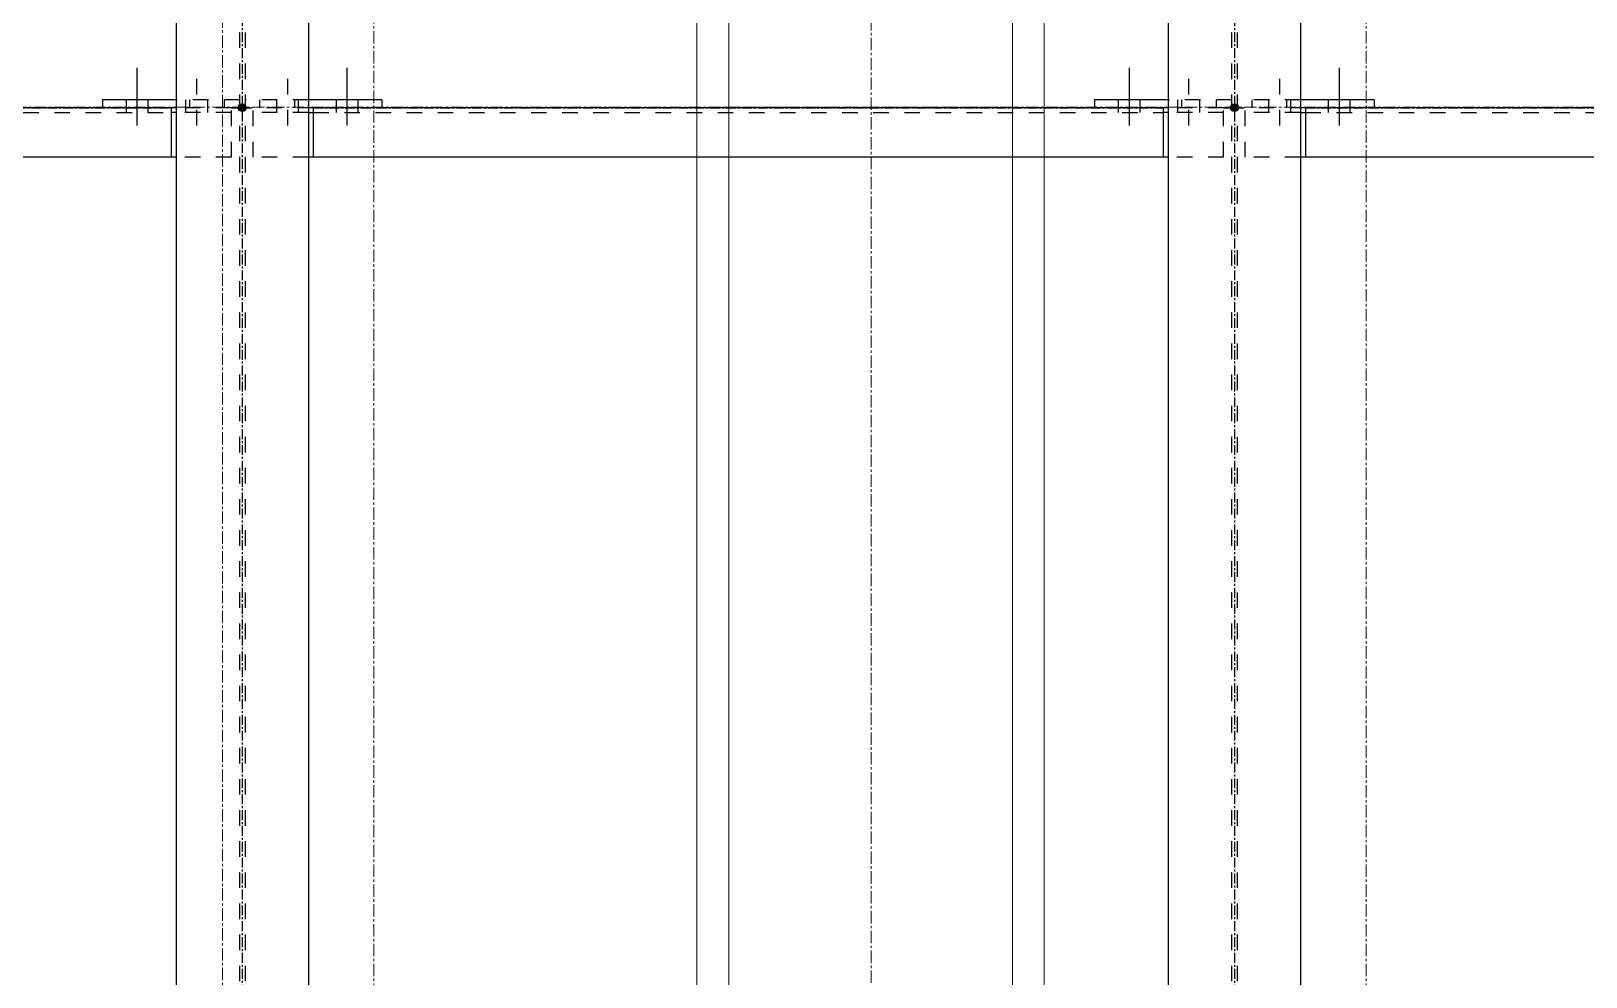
# Model space of a CAD drawing. Header units: inches. Extents: x 209270 to 234360, y -180214 to -150194.
# Drawn here: x 222869 to 224436, y -162440 to -161487 of the extents above; entities that cross this region are included whole.
import ezdxf

# ---------------------------------------------------------------- set-up
doc = ezdxf.new("R2010")
doc.units = ezdxf.units.IN
doc.header["$LTSCALE"] = 10
doc.header["$MEASUREMENT"] = 0
doc.linetypes.add('CENTER', pattern=[2, 1.25, -0.25, 0.25, -0.25])
doc.linetypes.add('DXK_LINE_DOT2', pattern=[3.9198, 1.9599, -1.9599])
doc.layers.get('0').update_dxf_attribs({"color": 1})
for name, color, linetype in [('_BLUE_0', 5, 'Continuous'), ('_BLUE_1', 5, 'Continuous'), ('_BLUE_2', 5, 'Continuous'), ('_BLUE_4', 5, 'Continuous')]:
    doc.layers.add(name, color=color, linetype=linetype)
for name, color, linetype, lineweight in [('All Bought', 1, 'Continuous', 9), ('CEN', 1, 'CENTER', 9), ('DIM', 1, 'Continuous', 13), ('MAIN OBJECT', 1, 'Continuous', 18)]:
    doc.layers.add(name, color=color, linetype=linetype, lineweight=lineweight)

# ---------------------------------------------------------------- blocks, each defined once
blk = doc.blocks.new('A$C1f4f58bd')
at = {"layer": 'CEN'}
blk.add_lwpolyline([(1100, 2200), (5000, 2200), (5000, -2700), (1100, -2700)], close=True, dxfattribs=at)
blk = doc.blocks.new('RTR')
at = {"layer": 'All Bought'}
for p, q in [((-83582.6, -1561763), (-83582.6, -1564163)), ((-83550.6, -1561763), (-83550.6, -1564163)), ((-83264.6, -1561763), (-83264.6, -1564163)), ((-83232.6, -1564163), (-83232.6, -1561763))]:
    blk.add_line(p, q, dxfattribs=at)
at = {"layer": 'CEN'}
for p, q in [((-83407, -1561510.1), (-83407, -1564406.4)), ((-83908.2, -1564415.8), (-83908.2, -1561663.2)), ((-82908.2, -1564415.8), (-82908.2, -1561663.2)), ((-83557, -1562960, 7412901048.3), (-83257, -1562960, 7412901048.3))]:
    blk.add_line(p, q, dxfattribs=at)
blk = doc.blocks.new('MECH_DRAWING')
at = {"layer": 'CEN'}
blk.add_line((220011.9, -161563.7), (232509.3, -161563.7), dxfattribs=at)
at = {"layer": 'DIM'}
blk.add_blockref('A$C1f4f58bd', (221961.9, -161563.7, -450449365.8), dxfattribs=at)
at = {"layer": 'MAIN OBJECT'}
blk.add_blockref('RTR', (307122.9, 1401396.3, -8882565064.9), dxfattribs=at)
blk = doc.blocks.new('Part-116860372-114988 - 114867')
at = {"layer": '_BLUE_1', "linetype": 'DXK_LINE_DOT2'}
for p, q in [((17325.8, 19054.6), (17325.8, 15338.3)), ((17332.9, 19054.6), (17332.9, 15338.3))]:
    blk.add_line(p, q, dxfattribs=at)
at = {"layer": '_BLUE_2', "linetype": 'Continuous'}
for p, q in [((17246.1, 18745.8), (17246.1, 15645.8)), ((17412.6, 18745.8), (17412.6, 15645.8))]:
    blk.add_line(p, q, dxfattribs=at)
at = {"layer": '_BLUE_4', "linetype": 'CENTER'}
blk.add_line((17329.3, 19070.8), (17329.3, 15320.8), dxfattribs=at)
blk = doc.blocks.new('Part-116860372-114989 - 114867')
at = {"layer": '_BLUE_1', "linetype": 'DXK_LINE_DOT2'}
for p, q in [((18575.8, 19054.6), (18575.8, 15338.3)), ((18582.9, 19054.6), (18582.9, 15338.3))]:
    blk.add_line(p, q, dxfattribs=at)
at = {"layer": '_BLUE_2', "linetype": 'Continuous'}
for p, q in [((18496.1, 18745.8), (18496.1, 15645.8)), ((18662.6, 18745.8), (18662.6, 15645.8))]:
    blk.add_line(p, q, dxfattribs=at)
at = {"layer": '_BLUE_4', "linetype": 'CENTER'}
blk.add_line((18579.3, 19070.8), (18579.3, 15320.8), dxfattribs=at)
blk = doc.blocks.new('Part-116860372-115034 - 114867')
at = {"layer": '_BLUE_4', "linetype": 'Continuous'}
for points in [[(16454.3, 17190.8, -1), (16454.3, 17200.8, -1)], [(17329.3, 17190.8, -1), (17329.3, 17200.8, -1)]]:
    blk.add_hatch(color=256, dxfattribs=at).paths.add_polyline_path(points)
at = {"layer": '_BLUE_1', "linetype": 'DXK_LINE_DOT2'}
for p, q in [((16467.9, 17133.3), (16467.9, 17195.8)), ((16543.8, 17195.8), (16467.9, 17195.8)), ((16537.6, 17189.6), (16467.9, 17189.6)), ((16543.8, 17189.6), (17239.8, 17189.6)), ((17315.8, 17195.8), (17239.8, 17195.8)), ((17315.8, 17189.6), (17246.1, 17189.6)), ((17315.8, 17133.3), (17315.8, 17195.8)), ((16537.6, 17133.3), (16467.9, 17133.3)), ((17315.8, 17133.3), (17246.1, 17133.3))]:
    blk.add_line(p, q, dxfattribs=at)
at = {"layer": '_BLUE_2', "linetype": 'Continuous'}
for p, q in [((16537.6, 17189.6), (16543.8, 17189.6)), ((17239.8, 17195.8), (16543.8, 17195.8)), ((16543.8, 17195.8), (16543.8, 17133.3)), ((17239.8, 17195.8), (17239.8, 17133.3)), ((17246.1, 17189.6), (17239.8, 17189.6)), ((17246.1, 17133.3), (16537.6, 17133.3))]:
    blk.add_line(p, q, dxfattribs=at)
at = {"layer": '_BLUE_4', "linetype": 'CENTER'}
for p, q in [((16454.3, 17195.8), (16467.9, 17195.8)), ((16543.8, 17195.8), (17239.8, 17195.8)), ((17315.8, 17195.8), (17329.3, 17195.8))]:
    blk.add_line(p, q, dxfattribs=at)
at = {"layer": '_BLUE_4', "linetype": 'Continuous'}
for centre in [(16454.3, 17195.8), (17329.3, 17195.8)]:
    blk.add_circle(centre, 5, dxfattribs=at)
blk = doc.blocks.new('Part-116860372-115035 - 114867')
at = {"layer": '_BLUE_4', "linetype": 'Continuous'}
for points in [[(17329.3, 17190.8, -1), (17329.3, 17200.8, -1)], [(18579.3, 17190.8, -1), (18579.3, 17200.8, -1)]]:
    blk.add_hatch(color=256, dxfattribs=at).paths.add_polyline_path(points)
at = {"layer": '_BLUE_1', "linetype": 'DXK_LINE_DOT2'}
for p, q in [((17342.9, 17133.3), (17342.9, 17195.8)), ((17418.8, 17195.8), (17342.9, 17195.8)), ((17412.6, 17189.6), (17342.9, 17189.6)), ((17418.8, 17189.6), (18489.8, 17189.6)), ((18565.8, 17195.8), (18489.8, 17195.8)), ((18565.8, 17189.6), (18496.1, 17189.6)), ((18565.8, 17133.3), (18565.8, 17195.8)), ((17412.6, 17133.3), (17342.9, 17133.3)), ((18565.8, 17133.3), (18496.1, 17133.3))]:
    blk.add_line(p, q, dxfattribs=at)
at = {"layer": '_BLUE_2', "linetype": 'Continuous'}
for p, q in [((17412.6, 17189.6), (17418.8, 17189.6)), ((18489.8, 17195.8), (17418.8, 17195.8)), ((17418.8, 17195.8), (17418.8, 17133.3)), ((18489.8, 17195.8), (18489.8, 17133.3)), ((18496.1, 17189.6), (18489.8, 17189.6)), ((18496.1, 17133.3), (17412.6, 17133.3))]:
    blk.add_line(p, q, dxfattribs=at)
at = {"layer": '_BLUE_4', "linetype": 'CENTER'}
for p, q in [((17329.3, 17195.8), (17342.9, 17195.8)), ((17418.8, 17195.8), (18489.8, 17195.8)), ((18565.8, 17195.8), (18579.3, 17195.8))]:
    blk.add_line(p, q, dxfattribs=at)
at = {"layer": '_BLUE_4', "linetype": 'Continuous'}
for centre in [(17329.3, 17195.8), (18579.3, 17195.8)]:
    blk.add_circle(centre, 5, dxfattribs=at)
blk = doc.blocks.new('Part-116860372-115036 - 114867')
at = {"layer": '_BLUE_4', "linetype": 'Continuous'}
for points in [[(18579.3, 17190.8, -1), (18579.3, 17200.8, -1)], [(19200.6, 17190.8, -1), (19200.6, 17200.8, -1)]]:
    blk.add_hatch(color=256, dxfattribs=at).paths.add_polyline_path(points)
at = {"layer": '_BLUE_1', "linetype": 'DXK_LINE_DOT2'}
for p, q in [((18592.9, 17133.3), (18592.9, 17195.8)), ((18668.8, 17195.8), (18592.9, 17195.8)), ((18662.6, 17189.6), (18592.9, 17189.6)), ((18668.8, 17189.6), (19111.1, 17189.6)), ((19187, 17195.8), (19111.1, 17195.8)), ((19187, 17189.6), (19117.3, 17189.6)), ((19187, 17133.3), (19187, 17195.8)), ((18662.6, 17133.3), (18592.9, 17133.3)), ((19187, 17133.3), (19117.3, 17133.3))]:
    blk.add_line(p, q, dxfattribs=at)
at = {"layer": '_BLUE_2', "linetype": 'Continuous'}
for p, q in [((18662.6, 17189.6), (18668.8, 17189.6)), ((19111.1, 17195.8), (18668.8, 17195.8)), ((18668.8, 17195.8), (18668.8, 17133.3)), ((19111.1, 17195.8), (19111.1, 17133.3)), ((19117.3, 17189.6), (19111.1, 17189.6)), ((19117.3, 17133.3), (18662.6, 17133.3))]:
    blk.add_line(p, q, dxfattribs=at)
at = {"layer": '_BLUE_4', "linetype": 'CENTER'}
for p, q in [((18579.3, 17195.8), (18592.9, 17195.8)), ((18668.8, 17195.8), (19111.1, 17195.8)), ((19187, 17195.8), (19200.6, 17195.8))]:
    blk.add_line(p, q, dxfattribs=at)
at = {"layer": '_BLUE_4', "linetype": 'Continuous'}
for centre in [(18579.3, 17195.8), (19200.6, 17195.8)]:
    blk.add_circle(centre, 5, dxfattribs=at)
blk = doc.blocks.new('Part-116860372-115625 - 114867')
at = {"layer": '_BLUE_1', "linetype": 'DXK_LINE_DOT2'}
for p, q in [((17412.6, 17205.8), (17332.9, 17205.8)), ((17351.6, 17195.8), (17351.6, 17205.8)), ((17395.4, 17195.8), (17395.4, 17205.8))]:
    blk.add_line(p, q, dxfattribs=at)
at = {"layer": '_BLUE_2', "linetype": 'Continuous'}
for p, q in [((17505.4, 17205.8), (17412.6, 17205.8)), ((17505.4, 17205.8), (17505.4, 17195.8)), ((17418.8, 17195.8), (17412.6, 17195.8))]:
    blk.add_line(p, q, dxfattribs=at)
blk = doc.blocks.new('Bolt-116860372-115626 - 114867')
at = {"layer": '_BLUE_1', "linetype": 'DXK_LINE_DOT2'}
for p, q in [((17386.6, 17173.3), (17386.6, 17245.8)), ((17372.9, 17195.8), (17372.9, 17205.8)), ((17400.4, 17195.8), (17400.4, 17205.8)), ((17372.9, 17189.6), (17372.9, 17195.8)), ((17400.4, 17189.6), (17400.4, 17195.8))]:
    blk.add_line(p, q, dxfattribs=at)
at = {"layer": '_BLUE_2', "linetype": 'Continuous'}
for p, q in [((17461.6, 17173.3), (17461.6, 17245.8)), ((17447.9, 17195.8), (17447.9, 17205.8)), ((17475.4, 17195.8), (17475.4, 17205.8)), ((17447.9, 17189.6), (17447.9, 17195.8)), ((17475.4, 17189.6), (17475.4, 17195.8))]:
    blk.add_line(p, q, dxfattribs=at)
blk = doc.blocks.new('Part-116860372-115627 - 114867')
at = {"layer": '_BLUE_1', "linetype": 'DXK_LINE_DOT2'}
for p, q in [((18662.6, 17205.8), (18582.9, 17205.8)), ((18601.6, 17195.8), (18601.6, 17205.8)), ((18645.4, 17195.8), (18645.4, 17205.8))]:
    blk.add_line(p, q, dxfattribs=at)
at = {"layer": '_BLUE_2', "linetype": 'Continuous'}
for p, q in [((18755.4, 17205.8), (18662.6, 17205.8)), ((18755.4, 17205.8), (18755.4, 17195.8)), ((18668.8, 17195.8), (18662.6, 17195.8))]:
    blk.add_line(p, q, dxfattribs=at)
blk = doc.blocks.new('Bolt-116860372-115628 - 114867')
at = {"layer": '_BLUE_1', "linetype": 'DXK_LINE_DOT2'}
for p, q in [((18636.6, 17173.3), (18636.6, 17245.8)), ((18622.9, 17195.8), (18622.9, 17205.8)), ((18650.4, 17195.8), (18650.4, 17205.8)), ((18622.9, 17189.6), (18622.9, 17195.8)), ((18650.4, 17189.6), (18650.4, 17195.8))]:
    blk.add_line(p, q, dxfattribs=at)
at = {"layer": '_BLUE_2', "linetype": 'Continuous'}
for p, q in [((18711.6, 17173.3), (18711.6, 17245.8)), ((18697.9, 17195.8), (18697.9, 17205.8)), ((18725.4, 17195.8), (18725.4, 17205.8)), ((18697.9, 17189.6), (18697.9, 17195.8)), ((18725.4, 17189.6), (18725.4, 17195.8))]:
    blk.add_line(p, q, dxfattribs=at)
blk = doc.blocks.new('Part-116860372-115637 - 114867')
at = {"layer": '_BLUE_1', "linetype": 'DXK_LINE_DOT2'}
for p, q in [((17325.8, 17205.8), (17246.1, 17205.8)), ((17263.3, 17195.8), (17263.3, 17205.8)), ((17307, 17195.8), (17307, 17205.8))]:
    blk.add_line(p, q, dxfattribs=at)
at = {"layer": '_BLUE_2', "linetype": 'Continuous'}
for p, q in [((17246.1, 17205.8), (17153.3, 17205.8)), ((17153.3, 17205.8), (17153.3, 17195.8)), ((17246.1, 17195.8), (17239.8, 17195.8))]:
    blk.add_line(p, q, dxfattribs=at)
blk = doc.blocks.new('Bolt-116860372-115638 - 114867')
at = {"layer": '_BLUE_1', "linetype": 'DXK_LINE_DOT2'}
for p, q in [((17272, 17173.3), (17272, 17245.8)), ((17258.3, 17195.8), (17258.3, 17205.8)), ((17285.8, 17195.8), (17285.8, 17205.8)), ((17258.3, 17189.6), (17258.3, 17195.8)), ((17285.8, 17189.6), (17285.8, 17195.8))]:
    blk.add_line(p, q, dxfattribs=at)
at = {"layer": '_BLUE_2', "linetype": 'Continuous'}
for p, q in [((17197, 17173.3), (17197, 17245.8)), ((17183.3, 17195.8), (17183.3, 17205.8)), ((17210.8, 17195.8), (17210.8, 17205.8)), ((17183.3, 17189.6), (17183.3, 17195.8)), ((17210.8, 17189.6), (17210.8, 17195.8))]:
    blk.add_line(p, q, dxfattribs=at)
blk = doc.blocks.new('Part-116860372-115639 - 114867')
at = {"layer": '_BLUE_1', "linetype": 'DXK_LINE_DOT2'}
for p, q in [((18575.8, 17205.8), (18496.1, 17205.8)), ((18513.3, 17195.8), (18513.3, 17205.8)), ((18557, 17195.8), (18557, 17205.8))]:
    blk.add_line(p, q, dxfattribs=at)
at = {"layer": '_BLUE_2', "linetype": 'Continuous'}
for p, q in [((18496.1, 17205.8), (18403.3, 17205.8)), ((18403.3, 17205.8), (18403.3, 17195.8)), ((18496.1, 17195.8), (18489.8, 17195.8))]:
    blk.add_line(p, q, dxfattribs=at)
blk = doc.blocks.new('Bolt-116860372-115640 - 114867')
at = {"layer": '_BLUE_1', "linetype": 'DXK_LINE_DOT2'}
for p, q in [((18522, 17173.3), (18522, 17245.8)), ((18508.3, 17195.8), (18508.3, 17205.8)), ((18535.8, 17195.8), (18535.8, 17205.8)), ((18508.3, 17189.6), (18508.3, 17195.8)), ((18535.8, 17189.6), (18535.8, 17195.8))]:
    blk.add_line(p, q, dxfattribs=at)
at = {"layer": '_BLUE_2', "linetype": 'Continuous'}
for p, q in [((18447, 17173.3), (18447, 17245.8)), ((18433.3, 17195.8), (18433.3, 17205.8)), ((18460.8, 17195.8), (18460.8, 17205.8)), ((18433.3, 17189.6), (18433.3, 17195.8)), ((18460.8, 17189.6), (18460.8, 17195.8))]:
    blk.add_line(p, q, dxfattribs=at)
blk = doc.blocks.new('STR_DRAWING')
at = {"layer": '_BLUE_0', "xscale": 0.8, "yscale": 0.8, "zscale": 0.8}
for name in ['Part-116860372-114988 - 114867', 'Part-116860372-114989 - 114867', 'Bolt-116860372-115638 - 114867', 'Bolt-116860372-115626 - 114867', 'Bolt-116860372-115640 - 114867', 'Bolt-116860372-115628 - 114867', 'Part-116860372-115034 - 114867', 'Part-116860372-115637 - 114867', 'Part-116860372-115035 - 114867', 'Part-116860372-115625 - 114867', 'Part-116860372-115639 - 114867', 'Part-116860372-115036 - 114867', 'Part-116860372-115627 - 114867']:
    blk.add_blockref(name, (971.5, 4264.2), dxfattribs=at)

msp = doc.modelspace()

# ---------------------------------------------------------------- block references
for name, p in [('MECH_DRAWING', (0, 0)), ('STR_DRAWING', (208247, -179585))]:
    msp.add_blockref(name, p)

doc.saveas('drawing.dxf')
